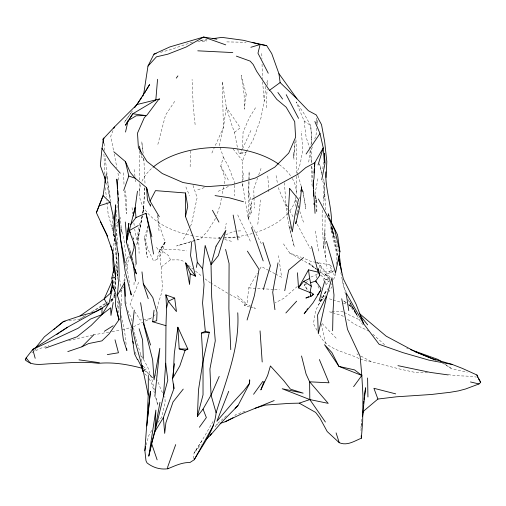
<?xml version="1.0" encoding="UTF-8"?>
<svg xmlns="http://www.w3.org/2000/svg" width="506" height="506" viewBox="0 0 506 506"><rect width="100%" height="100%" fill="white"/><g stroke="black" fill="none" stroke-linecap="round" stroke-linejoin="round"><path stroke-width="0.38" stroke-dasharray="2.53 1.9" d="M325.181 209.876C325.434 199.902 324.865 189.889 322.632 180.142M311.702 163.077L311.766 148.258M311.785 143.577L310.747 125.678L303.986 113.553L296.13 101.927L304.1 120.883L306.117 137.221L309.874 148.669M331.55 226.992C331.588 239.793 338.982 252.102 336.345 265.195M261.33 243.715L248.237 218.624L249.022 180.933M249.028 180.161L249.11 171.66L248.939 180.357M325.143 215.341L324.915 230.736L323.751 248.155L325.719 257.643L327.021 268.528M190.142 166.74L190.382 151.098M248.927 181.148L248.661 194.582L251.096 212.893L248.237 218.624L242.785 185.961L242.754 182.811M251.096 212.893L251.381 202.748L248.92 191.742M242.785 185.961L242.874 182.938M242.969 179.921L243.222 171.61M117.462 201.129L115.722 225.916M118.227 180.13L118.398 175.462L117.797 172.382M117.405 307.363L117.645 301.14M266.188 107.727L267.098 89.151M267.288 85.286L267.516 80.637L266.447 84.015M324.283 182.128L323.448 199.345L324.732 194.589L324.283 182.128L323.119 177.568M320.696 275.036L325.845 279.843L325.567 285.435L329.931 279.793L330.178 277.535L320.292 265.422L316.895 262.26M133.97 284.789L134.191 280.843M134.975 266.637L135.235 261.906M144.893 187.897L143.831 206.296L142.629 214.746M316.547 128.151L316.142 134.451L314.802 138.846M316.895 122.635L317.098 119.486L317.173 124.95M143.071 212.45L144.849 187.903M116.399 235.853L117.43 221.843L115.267 228.351M124.653 274.163L124.198 280.248L122.926 283.018M125.222 266.554L125.45 263.512M113.433 250.109L114.495 236.087M361.752 419.246L360.841 432.08M295.004 141.623L293.72 157.638L295.162 141.971M114.223 292.727L113.901 296.548L114.495 293.461M114.609 288.135L115.444 278.192L113.761 283.202M322.815 168.859L323.511 161.819M242.747 182.027L242.557 160.8L246.194 152.198L253.373 139.39L260.951 117.999L264.233 100.998L265.808 86.045M249.584 306.946L244.531 305.675L244.714 303.942L239.066 299.337L228.402 293.663M333.435 279.527L335.301 276.093L335.63 272.968M244.531 305.675L246.972 304.296L248.75 287.889L257.421 273.196M322.708 210.243L322.113 215.664L322.898 235.904L323.751 248.155L324.915 230.736L325.719 257.643M257.794 224.253L260.558 199.965M226.372 415.824L216.524 424.49L214.854 427.931M308.723 162.084L310.368 149.719M310.988 145.077L311.804 138.897M323.22 205.6L324.732 194.589M297.041 214.696L297.256 213.184M297.364 212.431L298.641 203.361M124.678 281.956L125.361 277.282M126.279 271.045L127.082 265.593L129.296 256.738M320.981 298.666L320.412 302.449L325.997 290.653L315.63 310.463L313.442 323.682L317.578 331.417M321.095 297.907L321.436 295.63M323.707 280.558L324.498 275.308L333.941 270.811M139.454 223.228L136.854 240.306L134.64 229.073M360.873 427.659L361.113 426.109M361.233 425.331L361.828 421.447M113.249 283.208L114.242 277.111M148.207 225.505L145.57 241.28L147.246 257.56L144.488 237.434L147.879 226.245M193.184 458.518L194.095 453.034L201.964 440.694L213.115 421.384M142.116 216.372L138.682 236.53L139.099 253.316M142.641 213.273L143.831 206.296L142.578 213.19M299.463 198.826L299.735 197.315M142.015 216.258L136.721 245.391L142.483 215.518M223.62 186.784L222.033 195.177M224.183 183.716L225.164 178.34L220.78 166.038L223.336 157.271L219.465 145.298L223.405 127.525L226.346 107.405L222.298 81.409L223.405 127.525L214.772 146.658M317.901 178.744L315.105 193.286L316.857 202.539L316.851 212.564L315.01 198.194M115.4 288.831L115.438 277.99M221.432 198.207L220.085 205.025L216.631 215.689M248.237 218.624L251.381 202.748M157.341 308.597L158.561 302.62L161.661 292.708L162.54 285.801L161.287 273.385L161.275 266.959L160.383 263.696L159.788 249.249L165.196 242.361L159.308 225.025L157.847 216.593M224.993 229.022L226.239 223.235M316.332 277.939L317.344 273.322M130.219 253.044L130.959 250.09L130.352 251.501M157.853 144.393L165.557 115.077L175.671 99.891M144.488 237.434L147.948 249.211L153.482 260.932L156.999 259.376L159.788 249.249L174.462 249.319L186.701 250.906M146 445.046L148.872 435.356L151.775 430.296M311.892 148.372L312.341 146.904M257.662 177.853L253.778 188.744L253.987 197.232M258.699 174.95L261.026 168.416M138.625 282.278L130.042 304.258L133.432 309.514M112.977 130.561L110.757 136.215L113.603 150.839M234.48 132.401L240.261 127.752L226.346 107.405L231.147 123.179L234.48 132.401L238.434 152.597L240.489 153.716L241.931 150.282M125.507 262.753L129.144 254.316M211.887 153.04L214.449 147.366M250.925 130.453L242.507 148.909L243.082 132.047L249.325 117.746L255.878 107.177M115.09 295.207L112.237 300.564L110.226 302.632M183.374 239.275L189.965 226.966M190.332 226.283L191.426 224.234L197.131 197.65L192.944 185.171M318.4 305.036L327.743 288.736M259.78 269.192L261.362 266.523L268.117 270.103M165.196 242.361L160.87 249.294L165.108 241.501L161.964 253.335L156.999 259.376M215.537 218.472L207.814 230.793L200.616 238.794L190.895 241.723M328.584 292.234L332.05 286.7M201.964 440.694L194.095 453.034M234.841 415.78L235.575 414.699L246.346 410.771M131.939 111.554L124.337 122.42L132.464 110.928M157.954 422.447L161.54 417.393L165.177 402.643L164.861 396.407M110.896 300.817L114.995 295.162M119.979 292.006L123.989 286.63M305.251 283.872L304.277 285.068L307.648 290.438M305.738 283.271L307.686 280.887M321.867 300.292L325.706 295.687M194.93 451.738L201.205 444.698M297.351 286.447L283.809 298.331L275.163 302.835M110.624 301.899L112.237 300.564L110.434 301.892M133.483 326.75L150.244 318.755L152.654 316.781M153.255 316.288L156.272 313.821M161.275 266.959L170.408 259.831C175.158 260.261 180.775 258.699 184.703 262.234M31.752 352.625L41.384 348.027L48.924 345.718M144.204 370.405L146.361 368.741L142.249 365.699M34.307 350.392L36.198 348.976M105.627 303.878L93.736 311.076M110.618 300.463L114.989 297.465M104.97 303.632L91.649 311.879M105.634 303.214L108.271 301.563M110.915 299.906L114.875 297.427M68.955 320.734L79.638 319.299L85.647 315.586M319.988 272.924L323.486 271.324L329.292 271.532L331.55 270.147L329.842 264.935L316.781 262.469M79.638 319.299L85.685 315.776M329.735 282.044L325.845 279.843L330.178 277.535M218.099 191.369L229.73 185.803M310.899 277.086L319.292 273.246M220.243 238.326L218.737 237.928L220.825 237.004M225.695 234.86L234.05 231.172L241.672 230.825M306.415 284.309L304.277 285.068L308.255 290.438M197.776 189.864L205.48 187.169M192.482 42.099L169.719 49.86L159.188 52.738M216.524 424.49L217.959 424.041M190.142 241.95L176.683 245.954L191.641 241.476M192.388 241.254L200.616 238.794M122.174 329.874L131.225 327.376M240.489 153.716L246.194 152.198L238.434 152.597M68.696 340.519L92.516 335.098M93.249 334.94L111.282 331.645M112.06 331.525L120.637 330.203M200.876 40.335L207.112 39.455M150.244 318.755L140.225 320.032L135.134 312.145M200.015 40.695L208.447 39.942M325.845 279.843L329.931 279.793L328.008 276.137L324.409 273.234L329.931 279.793M218.737 237.928L220.306 237.915M224.228 237.89L241.482 237.769M226.821 41.903L246.061 42.289M197.656 41.15L206.625 41.359M427.551 372.84L414.218 372.226L400.594 369.247L371.796 361.898L364.693 360.651L359.652 358.76M248.75 287.889L273.828 289.451M274.613 289.502L279.312 289.793M448.24 374.554C457.468 376.565 467.095 375.414 476.254 377.059M244.714 303.942L246.972 304.296L251.868 306.687M316.01 262.323L310.633 261.311L304.232 258.414M442.307 362.935L452.029 368.956L467.291 372.163M328.008 276.137L324.498 275.308L320.134 272.133M250.306 307.129L255.359 308.394L252.564 307.028M224.778 239.534L231.571 241.343M329.469 298.856L332.41 299.735M333.144 299.957L341.234 302.386M331.917 312.525L329.741 311.867L342.056 311.513L343.473 312.189M332.638 312.746L342.05 315.605L343.916 316.889M343.403 303.081L346.869 304.353M347.565 304.606L351.031 305.883L353.65 308.394M283.461 243.86L289.811 253.082L301.348 257.352M358.931 358.495C345.117 351.613 325.832 349.962 319.235 333.954M316.636 262.159L320.292 265.422M406.716 348.255L408.152 348.836M344.175 312.525L359.039 319.609M210.591 283.056L204.544 278.49M329.292 271.532L333.037 273.335L335.301 276.093M369.178 331.247L354.504 324.169L346.408 318.603M268.794 270.463L274.872 273.683M275.549 274.043L281.627 277.263L278.547 255.688M356.869 353.922L358.229 354.643M360.942 356.097L371.796 361.898M289.811 253.082L300.109 258.844M300.792 259.23L307.661 263.069L316.389 269.413M227.738 293.265L211.786 283.619M346.515 302.809L343.283 300.615L346.351 303.069M349.096 304.561L351.031 305.883M445.128 364.244L452.029 368.956M304.1 120.883L310.747 125.678L311.721 139.896M159.788 249.249L168.783 255.77L170.408 259.831M316.478 269.186L309.071 263.234L316.193 268.926M349.418 305.516L353.713 308.951M329.842 264.935L332.904 267.389M188.308 265.188L193.121 269.129M195.525 271.096L202.141 276.516M153.002 377.855L144.374 370.43M353.371 308.483L349.393 305.08L356.989 315.118L354.409 309.628M372.827 334.213L385.8 345.794M237.289 295.675L246.972 304.296M143.23 368.305L153.04 377.818M144.722 373.738L147.385 376.337M322.12 323.536L336.686 338.716M363.182 324.789L360.614 321.987L349.425 301.234M331.278 283.758L332.303 284.897M233.07 148.992L242.557 160.8M156.474 247.371L160.655 252.836M162.597 392.707L161.091 390.24L157.436 379.924M320.791 266.871L323.486 271.324M347.692 299.198L356.989 315.118L349.051 300.539M223.336 157.271L228.377 166.113L234.158 181.464L234.24 184.507M132.717 236.745L133.78 239.572M136.063 339.298L140.782 354.605L142.983 358.545M143.35 359.203L147.739 367.084L152.154 380.392L154.406 390.246M284.435 182.698L285.884 203.785L287.775 207.194M289.66 210.604L293.436 217.422M297.186 224.24L310.323 248.737M220.78 166.038L228.807 180.996M149.137 378.678L151.876 383.877L154.355 392.782M237.706 214.905L250.609 241.798M346.224 292.234L343.587 286.624L340.759 272.272M331.55 270.147L333.037 273.335M317.977 286.004L319.299 288.85M127.771 310.361L131.49 318.755L132.161 321.803M185.904 186.973L189.541 195.601M278.186 187.593L285.966 206.233L288.736 225.043L294.359 246.871L288.736 225.043M113.116 249.913L113.667 251.355M155.608 374.763L156.126 376.236M296.763 202.552L295.498 198.852L295.808 206.6M297.781 205.512L298.546 207.732M299.811 211.432L303.625 222.532M127.822 243.886L131.174 254.354M132.136 257.339L133.723 263.354M120.839 227.624L123.572 236.359L127.866 273.177L129.783 285.65M135.38 352.043L136.5 355.661M297.775 174.627L297.104 172.419L300.241 163.615L302.904 149.738L301.247 131.086M297.996 175.361L301.127 185.658M302.246 189.333L303.366 193.014L305.845 208.927L302.544 189.636L303.366 193.014M329.045 216.859L327.939 213.083L328.71 216.094M332.145 227.422L335.25 237.984L338.622 252.203M155.595 397.235L157.866 405.407L155.785 396.306M312.417 186.448L312.012 184.987L311.709 165.424L312.986 178.801M315.042 195.961L316.857 202.539L315.042 195.107M112.636 230.774L108.107 213.5L106.69 200.237M113.426 233.772L114.407 237.529M331.228 225.878L334.131 237.169L331.81 227.327M120.795 229.193L121.737 232.88L120.2 217.264M321.955 173.008L319.634 163.887L321.633 174.722M140.839 152.945L142.091 157.923L140.896 152.793M285.884 203.785L287.332 209.573M329.305 216.732L328.413 212.944L329.267 216.789M345.421 294.454L342.581 279.78M338.033 255.53L331.31 226.018M112.509 228.775L112.022 226.587L112.515 228.883M113.641 233.892L114.445 237.548M133.495 327.901L135.842 338.565M331.968 227.447L337.983 255.606M113.66 234.246L115.792 244.208M321.354 323.91L325.459 343.46M114.761 239.028L115.374 242.032M115.071 264.05L117.519 276.175L117.645 279.261M106.652 182.925L109.713 198.244L105.033 156.107M121.389 315.643L124.83 333.037L126.152 344.415M114.204 153.913L116.899 167.764M115.785 228.788L116.93 234.759L117.771 245.682M114.021 234.253L114.451 236.549M114.596 237.314L115.172 240.382M115.317 241.147L115.747 243.443M110.922 201.711L106.867 176.765M276.099 175.607L277.535 183.849M125.014 190.465L126.171 197.454L126.399 213.621L124.558 191.211M330.051 223.159L331.531 232.336L330.981 226.081M315.339 231.04L318.755 252.545M119.726 279.445L120.789 286.934M140.782 354.605L141.762 361.613M132.616 258.838L132.907 261.147M134.134 169.497L135.001 176.417M135.38 179.497L135.671 181.799M143.185 153.173L141.788 141.737L142.768 151.863M143.837 158.511L145.07 184.829M132.047 207.637L132.787 213.76M133.9 222.944L134.362 226.777M310.058 150.225L311.538 163.172M125.849 301.544L126.102 303.802M290.014 225.948L290.343 228.984M195.133 124.659L193.273 107.285L192.078 79.436M105.362 187.751L106.361 197.119M157.372 215.025L159.118 231.659M319.722 265.195L320.551 273.518M143.369 158.1L143.748 161.996M262.627 81.883L264.233 100.998M316.503 118.031L317.072 124.969M114.666 239.053L117.519 276.175L116.709 251.166M293.499 152.407L294.081 160.857M267.794 175.993L268.958 193.26M295.915 139.65L296.333 145.905L296.333 173.172M104.242 143.495L104.685 150.586M103.92 154.058L104.824 174.418M133.489 238.111L133.578 239.623M115.937 247.51L117.519 276.175M113.66 275.036L113.742 276.592M296.054 212.805L296.206 216.682M123.641 172.799L123.989 184.254M234.259 185.272L234.544 195.923M261.798 53.491L261.931 58.867M262.057 64.237L262.412 78.822M254.006 198.004L254.259 208.042M118.562 301.646L118.796 312.702M112.288 216.372L112.44 225.828M121.212 289.925L121.351 308.179M115.444 278.192L115.45 289.09M296.333 176.29L296.333 192.647M139.352 150.877L139.352 180.478M139.352 183.596L139.352 192.944M296.092 196.341A78.487 45.319 0 0 1 288.205 212.874M287.661 213.5A78.487 45.319 0 0 1 255.176 232.659M252.254 233.525A78.487 45.319 0 0 1 224.398 237.953M220.452 238.086A78.487 45.319 0 0 1 193.855 235.948M193.071 235.796A78.487 45.319 0 0 1 140.579 184.823M141.958 181.211A78.487 45.319 0 0 1 152.426 167.758M279.318 164.621A78.487 45.319 0 0 1 291.905 177.789M292.272 178.416A78.487 45.319 0 0 1 296.181 195.601M246.182 94.28L244.24 109.163L244.132 94.337L241.292 75.223L246.182 94.28"/><path stroke-width="0.76" d="M196.309 267.402L197.315 262.272L194.715 240.894L185.493 216.555L185.519 192.988L155.5 190.623L150.054 201.046L159.27 216.688M237.75 312.778C239.85 347.54 226.03 380.151 216.1 412.769C214.519 430.555 202.704 444.761 194.228 459.745L189.902 462.535C182.166 462.256 174.874 465.874 167.865 468.758C160.257 469.802 152.97 467.652 146.999 462.876L145.994 460.789L144.874 450.58L146.538 427.26L150.446 391.385L146.822 425.951L148.233 395.059L148.321 375.42M331.563 223.171C331.727 205.853 325.2 189.25 325.775 171.838M45.451 348.077L77.114 336.749L91.27 325.339L101.946 314.605L101.997 308.103L109.011 303.239L112.13 290.065M155.121 428.576L155.867 410.088L148.815 456.064L151.541 443.414L155 431.441L163.463 396.35L165.702 363.194L165.968 325.687L166.575 307.812L165.854 294.89L174.665 298.104L176.461 311.563L168.277 301.253L165.854 294.89M332.632 330.722L333.018 311.658L333.998 294.998L331.987 277.712L326.636 296.377L318.312 333.751L317.585 314.909L326.275 296.548M249.578 383.516L249.698 379.955L249.578 383.516L237.953 405.635L222.197 421.669L210.205 435.508L206.195 439.265M197.41 416.4L198.491 389.854L203.032 361.17L209.307 332.252L205.322 331.335L201.426 333.043L203.032 361.17L203.032 394.844L197.41 416.4L203.051 409.114L211.053 395.085L219.218 376.401M326.111 177.473L326.819 161.572L324.656 141.604L321.512 124.621L316.25 114.944L308.388 110.719L296.971 98.815L280.134 82.567L278.933 73.686L271.741 53.611L266.681 45.622L252.216 42.415M190.25 273.841L189.586 284.461L185.651 262.88L195.506 276.194L190.25 273.841L185.651 262.88M113.3 233.285L115.678 204.841L114.723 224.835L115.362 236.416L118.543 255.821L119.195 275.707L117.36 295.213L119.865 303.075L120.814 319.982L123.306 339.336L126.854 350.481L126.595 348.204M113.078 254.784L112.781 258.68L113.534 272.702M255.157 408.215L265.125 405.104L289.622 403.364L299.248 403.149L315.636 412.409L319.792 417.874L327.218 431.567L339.254 442.699C347.255 446.096 354.219 441.08 361.366 438.215L362.688 421.112L362.947 395.869L361.815 375.452L360.127 356.357L347.495 329.362L341.733 298.736M313.34 180.813L313.372 188.548M313.979 172.957L314.296 169.029M314.492 166.67L314.808 162.742L323.258 147.866L320.013 133.521L314.865 121.51M157.543 79.297L155.823 100.08L132.819 113.768L125.374 125.229L128.682 120.137M191.679 241.862L190.534 255.587L195.506 276.194M144.874 450.58L145.557 446.539M103.224 143.128L102.977 139.232L103.894 137.98L101.997 148.283L100.333 165.607L105.602 180.041M154.88 396.375L159.82 348.311L154.045 379.81L152.667 359.962L143.426 323.226M362.935 412.333L365.56 387.779L364.567 395.464M205.322 331.335L202.564 303.081L204.044 284.638L202.634 268.749L205.17 245.448L211.04 264.676L211.698 296.997L215.278 340.854L209.927 368.982L211.053 395.085L216.1 412.769M148.233 395.059L142.749 368.621L135.867 344.099L132.23 328.432L134.273 310.146M127.038 239.37L127.297 237.08M127.468 235.549L127.727 233.26M127.898 231.735L128.847 223.329L126.367 242.153L131.01 258.231L136.31 273.898L135.197 269.375M165.968 325.687L152.679 321.772L154.058 310.191M363.574 403.155L363.77 401.619M364.067 399.31L364.364 397.008M177.865 327.211L179.194 348.9L185.076 350.38L187.878 349.121L177.865 327.211L174.298 353.694L173.166 376.489M155 431.441L163.381 417.57L173.938 388.526L172.495 378.64L174.519 363.688M137.455 191.198L135.203 207.34L133.223 216.068M296.086 221.495L295.763 223.76L299.729 206.809L301.652 186.733L301.38 188.245M106.412 173.741L103.091 195.613L96.387 212.691L106.589 234.531L112.737 251.912L115.551 277.111L111.82 278.098L112.889 286.522L115.956 294.365L115.444 305.548L118.948 319.805L109.049 333.966L101.921 340.861L88.632 343.568L81.928 346.793L67.785 351.607M143.685 94.154L147.973 66.109L153.925 54.18L169.871 46.913L203.646 37.046L216.878 39.196M362.543 416.792L363.264 412.137L364.01 410.758L377.906 399.051L396.521 396.799L431.257 394.497L450.144 392.302L458.518 390.872L465.621 388.975L479.011 383.94L480.7 382.372L476.905 374.984L462.294 368.362L452.231 364.44L432.225 358.672L415.356 351.765L386.179 336.167L359.747 313.815M113.199 302.512L110.953 315.402L110.681 307.793L101.946 314.605L90.568 319.033L78.126 328.242L32.763 349.425L26.16 357.913L25.3 359.861C32.207 366.452 42.27 363.997 50.777 363.725C66.647 363.131 82.642 361.151 98.468 363.346C113.224 361.898 128.012 364.522 142.218 368.267L137.626 359.279M155.228 428.576L159.959 402.333M278.015 262.842L272.721 292.247L274.941 309.666M300.83 191.268L301.108 189.756M284.745 290.691L288.629 270.134L303.587 257.516M321.727 179.813L325.023 163.217L324.359 153.21L324.472 156.892M308.717 296.687L305.877 298.047L311 296.352L310.02 292.525L311.285 286.194L309.64 278.496L308.502 269.843L318.16 272.177L319.805 275.403L315.662 281.013L310.684 282.784M329.185 217.801L337.553 234.929L339.918 251.615L335.529 272.86L326.44 241.204M35.762 347.622L44.383 336.825L63.617 321.455L80.024 315.972L104.204 298.85L110.39 293.227L112.648 282.658M111.82 278.098L114.413 266.099L115.551 277.111M185.493 216.555L187.732 206.303L185.519 192.988M318.015 270.248L318.35 268.711L319.805 275.403M126.367 242.153L135.203 207.34L135.962 217.58L130.599 224.639M125.526 132.047L128.1 120.649L136.177 115.773L145.766 115.558L132.819 113.768L129.511 118.866M305.953 311.203L304.169 313.771L312.853 303.119L320.292 290.988L320.912 288.268L315.662 281.013L316.32 282.443M148.815 456.064L155.089 429.347M166.575 307.812L168.277 301.253L174.665 298.104M163.463 396.35L167.809 380.151L165.702 363.194M319.147 300.887L324.782 280.798M131.01 258.231L134.058 247.908L133.71 241.881M263.278 289.66L270.406 265.663L262.93 242.406M247.08 320.02L254.417 295.593L259.047 269.312L247.383 251.128M318.046 164.962L323.258 147.866L324.251 161.224M110.39 293.227L113.04 285.352M185.076 350.38L179.82 365.939L172.495 378.64M123.685 190.49L128.796 176.05L125.456 161.635L113.768 151.724M175.702 444.597L167.663 467.063L167.865 468.758M264.062 381.416L260.843 389.924L267.655 375.427L270.419 365.971L283.746 380.626L290.425 389.133L303.151 393.149L282.215 388.753L309.811 399.569L328.223 403.358L309.628 381.809L306.073 374.048L301.538 355.99M113.812 128.442L114.369 127.025L136.981 104.546L149.574 84.591L146.196 90.41M96.387 212.691L103.091 195.613L110.112 202.406L114.641 222.823M228.737 391.271L216.872 421.296L232.722 402.738L244.246 390.221L249.597 383.118M112.503 280.235L104.204 298.85L107.361 304.58M194.228 459.745L213.715 424.831M308.502 269.843L298.502 287.889L310.02 292.525M117.36 295.213L124.628 282.576L125.14 303.202L129.011 319.115L132.23 328.432M144.691 92.996L145.443 91.7M210.205 435.508L211.369 433.617M101.946 314.605L109.011 303.239M306.098 154.007L320.013 133.521M306.845 309.919L307.737 308.635M134.621 107.721L141.775 97.494M142.673 96.21L143.565 94.932M177.903 75.906L176.284 78.114M199.389 427.266L206.359 417.564L203.051 409.114M317.597 294.745L320.292 290.988M253.576 394.275L262.892 381.328M25.3 359.861L26.154 358.684M353.599 386.692L361.815 375.452L354.554 369.892L338.925 366.395L324.523 344.656L331.86 352.511L338.925 366.395L361.815 375.452M183.242 389.101L173.039 401.941L165.898 422.731L164.684 433.376L163.381 417.57M309.64 278.496L303.733 281.323L298.502 287.889L297.471 272.778M147.973 66.109L156.455 56.824L167.84 54.186L186.208 47.001L203.646 37.046L225.746 44.863M285.871 312.974L296.649 301.159M102.977 139.232L114.369 127.025M136.981 104.546L159.7 98.904L158.277 99.941L147.145 114.856L144.355 117.556L137.505 133.116L138.385 147.581L146.917 161.401L162.268 173.526L182.932 182.508L206.884 186.676L231.786 184.816L255.188 178.074L261.058 174.994L274.815 167.106L288.736 153.065L295.593 137.271L294.707 121.668L286.175 107.221L276.776 99.347L270.824 91.365L269.47 90.321L280.134 82.567M81.928 346.793L93.939 334.63M235.056 408.184L237.953 405.635M53.933 329.457L55.148 328.451M56.356 327.452L63.617 321.455L65.141 321.247M143.666 370.822L142.591 371.657L141.661 365.269M310.064 291.981L313.688 294.296L311 296.352L310.26 295.036M56.577 334.656L59.132 332.923M60.416 332.056L67.443 327.287L101.997 308.103M67.443 327.287L32.763 349.425L35.186 358.292M104.337 331.297L113.154 325.744M136.171 264.176L135.241 246.846L129.264 230.578L138.258 225.562M252.026 199.313L298.293 174.001L305.763 167.619L314.808 162.742L314.017 178.27L313.151 183.172L315.061 213.33M102.237 308.205L96.077 311.57L80.024 315.972M220.116 423.358L225.151 421.77L233.083 417.741M312.272 294.979L313.688 294.296M225.151 421.77L242.387 413.497L274.176 400.562M135.962 217.58L145.968 213.285L151.87 236.821M299.248 403.149L309.811 399.569L309.628 381.809L329.008 382.808L319.368 359.538M99.258 205.803L110.112 202.406M250.868 47.286L260.141 44.484L266.681 45.622M153.925 54.18L156.183 53.56M152.679 321.772L156.689 320.734L157.043 312.423L152.812 297.591L143.324 283.917L141.984 271.88M107.304 354.592L118.461 352.771L115.007 339.798M212.564 38.69L221.919 37.374L243.487 40.303L260.141 44.484L257.965 53.2L268.25 73.218M201.426 333.043L209.307 332.252M179.194 348.9L187.878 349.121M197.77 50.821L232.779 52.573M78.974 359.842L99.359 362.669M448.152 374.914L430.423 372.429L397.956 365.655M215.063 195.594L229.401 197.821L243.506 201.767M452.231 364.44L429.082 360.177L402.896 352.631L379.102 344.282L363.732 323.884L346.079 292.86L348.754 310.608M470.447 381.954L479.011 383.94M395.711 393.87L373.909 388.298L377.906 399.051M128.796 176.05L135.197 178.226L146.563 187.644L150.054 201.046M410.379 349.564L438.228 359.532L441.365 361.67M236.372 56.134L250.16 61.106L253.196 64.496L256.694 71.346L269.47 90.321M415.356 351.765L435.856 360.158M303.733 281.323L311.285 286.194M120.295 173.197L110.763 162.54L101.997 148.283M135.197 178.226L130.27 172.419L125.456 161.635M197.315 262.272L202.634 268.749M360.253 315.687L367.698 324.865M26.16 357.913L30.354 363.188M278.933 73.686L296.971 98.815M277.883 92.471L282.595 99.049M309.811 399.569L325.39 422.023M478.385 378.709L480.7 382.372M129.264 230.578L130.415 232.633M212.457 210.275L218.946 222.115M286.225 94.692L298.565 118.379M318.344 198.997L334.744 230.078L339.918 251.615M137.43 359.652L134.539 353.871L131.054 329.109M100.416 221.672L107.696 236.308M112.889 286.522L115.033 291.146M363.732 323.884L356.066 304.169L343.346 278.857L338.375 257.029M251.526 227.517L263.183 260.919M151.541 443.414L157.132 459.846M143.324 283.917L148.226 298.66M336.085 432.883L339.254 442.699M150.586 345.06L144.159 325.023L140.586 302.664M139.131 328.736L142.591 339.887L143.324 358.526M110.928 245.929L113.078 254.202M476.905 374.984L477.607 377.489M318.16 272.177L311.588 246.46M118.72 221.09L118.341 219.61L120.377 238.231L125.216 271.633L131.218 294.998L130.618 291.102M225.587 249.407L229.085 263.537L228.895 308.812L230.774 349.665M139.352 146.202L140.725 152.059M132.85 341.246L133.344 343.403M116.399 308.262L118.948 319.805L118.91 318.23M147.075 189.959L146.563 187.644L147.467 200.034L150.636 206.144L150.301 204.601M145.968 213.285L149.928 232.121L153.546 254.056M338.299 257.149L340.045 265.644L338.324 256.637M233.158 215.063L237.984 239.926M125.071 263.177L120.377 238.231L116.861 179.118L117.639 188.447M341.468 272.171L339.336 255.201M142.312 365.503L142.749 368.621M133.204 263.455L135.469 281.159M125.254 296.276L124.628 282.576M361.17 435.913L361.366 438.215M125.279 222.001L126.734 239.319M117.835 190.781L118.157 194.671M118.417 197.783L118.676 200.888M118.366 253.481L118.543 255.821M260.052 330.88L262.197 361.986M173.647 384.016L173.938 388.526M313.467 190.851L313.688 196.227M313.979 203.14L314.043 204.677M104.913 176.771L105.134 183.052M324.612 161.306L324.656 162.78M367.609 378.001L367.938 396.982M153.002 167.265A78.487 45.319 0 0 1 278.667 164.159M289.698 188.593L288.287 212.248L292.316 231.849L295.055 214.297L298.502 199.415L289.698 188.593M216.068 246.175L211.04 264.676L218.333 255.638L225.916 230.325L216.068 246.175"/></g></svg>
